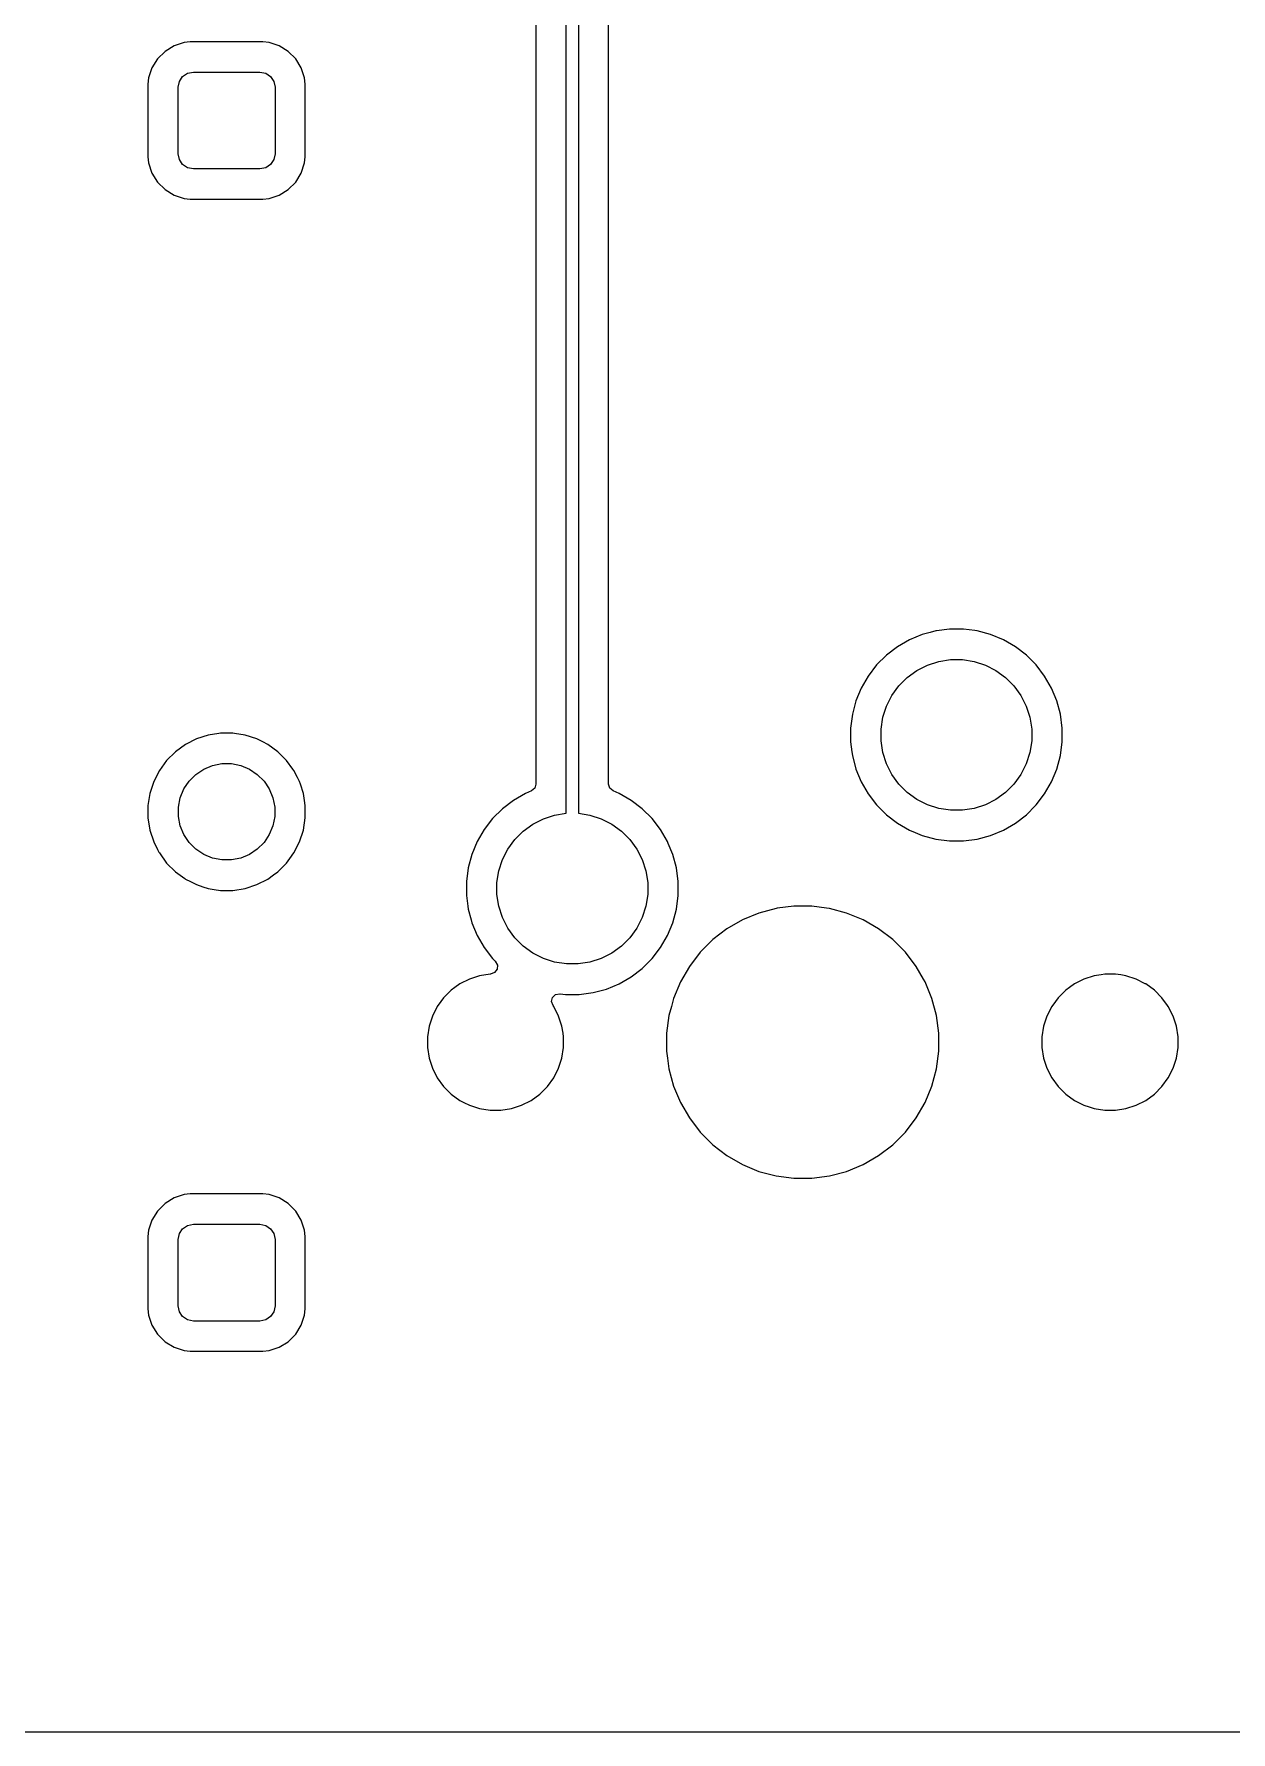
# Model space of a CAD drawing. Extents: x 72 to 176, y -104 to -43.
# Drawn here: x 111.11 to 130.91, y -104.27 to -76.2 of the extents above; entities that cross this region are included whole.
import ezdxf

# ---------------------------------------------------------------- set-up
doc = ezdxf.new("R2010")
doc.units = 0
doc.layers.add('BLACK', color=7, linetype='CONTINUOUS')

msp = doc.modelspace()

# ---------------------------------------------------------------- linework, layer by layer
at = {"layer": 'BLACK', "linetype": 'CONTINUOUS'}
for p, q in [((119.915, -89.082908), (119.915, -72.524591)), ((120.115, -72.524591), (120.115, -89.082908)), ((120.6155, -77.028733), (120.6155, -73.671236)), ((119.4145, -74.94315), (119.4145, -88.599903)), ((113.5972, -76.338751), (113.430668, -76.393935)), ((113.597203, -76.33875), (113.5972, -76.338751)), ((113.699981, -76.328251), (113.597203, -76.33875)), ((113.699998, -76.32825), (113.699981, -76.328251)), ((114.90001, -76.32825), (113.699998, -76.32825)), ((115.002795, -76.33875), (114.90001, -76.32825)), ((115.002797, -76.338751), (115.002795, -76.33875)), ((115.169334, -76.393936), (115.002797, -76.338751)), ((113.157289, -76.610092), (113.065187, -76.759413)), ((113.281342, -76.486039), (113.157289, -76.610092)), ((113.430663, -76.393937), (113.281342, -76.486039)), ((113.430668, -76.393935), (113.430663, -76.393937)), ((115.318656, -76.486038), (115.169334, -76.393936)), ((115.442712, -76.610094), (115.318656, -76.486038)), ((115.534814, -76.759416), (115.442712, -76.610094)), ((113.01, -76.925954), (112.9995, -77.028733)), ((113.010001, -76.925954), (113.01, -76.925954)), ((113.065186, -76.759416), (113.010001, -76.925953)), ((113.010001, -76.925953), (113.010001, -76.925954)), ((113.065187, -76.759413), (113.065186, -76.759416)), ((113.51903, -76.983079), (113.573223, -76.901973)), ((113.573223, -76.901973), (113.654329, -76.84778)), ((113.654329, -76.84778), (113.75, -76.82875)), ((113.75, -76.82875), (114.85, -76.82875)), ((114.85, -76.82875), (114.945671, -76.84778)), ((114.945671, -76.84778), (115.026777, -76.901973)), ((115.026777, -76.901973), (115.08097, -76.983079)), ((115.589999, -76.925953), (115.534814, -76.759416)), ((115.600499, -77.028742), (115.589999, -76.925953)), ((112.9995, -77.028733), (112.9995, -78.228751)), ((113.5, -77.07875), (113.51903, -76.983079)), ((113.5, -78.17875), (113.5, -77.07875)), ((115.08097, -76.983079), (115.1, -77.07875)), ((115.1, -77.07875), (115.1, -78.17875)), ((115.6005, -78.228759), (115.600499, -77.028742)), ((120.6155, -87.674008), (120.6155, -77.028733)), ((112.9995, -78.228751), (112.999501, -78.228768)), ((112.999501, -78.228768), (113.01, -78.331546)), ((113.51903, -78.274421), (113.5, -78.17875)), ((113.573223, -78.355527), (113.51903, -78.274421)), ((115.08097, -78.274421), (115.026777, -78.355527)), ((115.1, -78.17875), (115.08097, -78.274421)), ((115.589999, -78.331547), (115.6005, -78.228759)), ((113.01, -78.331546), (113.010001, -78.331549)), ((113.010001, -78.331549), (113.065185, -78.498081)), ((113.065185, -78.498081), (113.065186, -78.498084)), ((113.065186, -78.498084), (113.157288, -78.647406)), ((113.654329, -78.40972), (113.573223, -78.355527)), ((113.75, -78.42875), (113.654329, -78.40972)), ((114.85, -78.42875), (113.75, -78.42875)), ((114.945671, -78.40972), (114.85, -78.42875)), ((115.026777, -78.355527), (114.945671, -78.40972)), ((115.442712, -78.647406), (115.534814, -78.498084)), ((115.534814, -78.498084), (115.589999, -78.331547)), ((113.157288, -78.647406), (113.281344, -78.771462)), ((113.281344, -78.771462), (113.430666, -78.863564)), ((113.430666, -78.863564), (113.597203, -78.918749)), ((115.002797, -78.918749), (115.169334, -78.863564)), ((115.169334, -78.863564), (115.318656, -78.771462)), ((115.318656, -78.771462), (115.442712, -78.647406)), ((113.597203, -78.918749), (113.699991, -78.92925)), ((113.699991, -78.92925), (114.900008, -78.929249)), ((114.900008, -78.929249), (115.002797, -78.918749)), ((125.801112, -86.127592), (125.589123, -86.2154)), ((125.929076, -86.093304), (125.801112, -86.127592)), ((126.022762, -86.068202), (125.929076, -86.093304)), ((126.033715, -86.066759), (126.022762, -86.068202)), ((126.250258, -86.03825), (126.033715, -86.066759)), ((126.250266, -86.03825), (126.250258, -86.03825)), ((126.479734, -86.03825), (126.250266, -86.03825)), ((126.479741, -86.03825), (126.479734, -86.03825)), ((126.669215, -86.063196), (126.479741, -86.03825)), ((126.707238, -86.068202), (126.669215, -86.063196)), ((126.928887, -86.127592), (126.707238, -86.068202)), ((127.140876, -86.2154), (126.928887, -86.127592)), ((125.208338, -86.469831), (125.046081, -86.632088)), ((125.390382, -86.330142), (125.208338, -86.469831)), ((125.589109, -86.215407), (125.390382, -86.330142)), ((125.589123, -86.2154), (125.589109, -86.215407)), ((127.14089, -86.215407), (127.140876, -86.2154)), ((127.339617, -86.330142), (127.14089, -86.215407)), ((127.521661, -86.469831), (127.339617, -86.330142)), ((127.52167, -86.469839), (127.521661, -86.469831)), ((127.683911, -86.63208), (127.52167, -86.469839)), ((125.046081, -86.632088), (124.906392, -86.814132)), ((125.55319, -86.838243), (125.711877, -86.72295)), ((125.711877, -86.72295), (125.886646, -86.633901)), ((125.886646, -86.633901), (126.073193, -86.573288)), ((126.073193, -86.573288), (126.266926, -86.542603)), ((126.266926, -86.542603), (126.463074, -86.542603)), ((126.463074, -86.542603), (126.656807, -86.573288)), ((126.656807, -86.573288), (126.843354, -86.633901)), ((126.843354, -86.633901), (127.018123, -86.72295)), ((127.018123, -86.72295), (127.17681, -86.838243)), ((127.683918, -86.632088), (127.683911, -86.63208)), ((127.823607, -86.814132), (127.683918, -86.632088)), ((124.79165, -87.012873), (124.703842, -87.224862)), ((124.791657, -87.012859), (124.79165, -87.012873)), ((124.906392, -86.814132), (124.791657, -87.012859)), ((125.2992, -87.135627), (125.414493, -86.97694)), ((125.414493, -86.97694), (125.55319, -86.838243)), ((127.17681, -86.838243), (127.315507, -86.97694)), ((127.315507, -86.97694), (127.4308, -87.135627)), ((127.823608, -86.814135), (127.823607, -86.814132)), ((127.823611, -86.814138), (127.823608, -86.814135)), ((127.938344, -87.012862), (127.823611, -86.814138)), ((128.026158, -87.224863), (127.938344, -87.012862)), ((124.703842, -87.224862), (124.644453, -87.446509)), ((125.149538, -87.496943), (125.210151, -87.310396)), ((125.210151, -87.310396), (125.2992, -87.135627)), ((127.4308, -87.135627), (127.519849, -87.310396)), ((127.519849, -87.310396), (127.580462, -87.496943)), ((128.085548, -87.446512), (128.026158, -87.224863)), ((124.644451, -87.44652), (124.6145, -87.674008)), ((124.644453, -87.446509), (124.644451, -87.44652)), ((125.118853, -87.690676), (125.149538, -87.496943)), ((127.580462, -87.496943), (127.611147, -87.690676)), ((128.1155, -87.674016), (128.085548, -87.446512)), ((113.800776, -87.853531), (113.618386, -87.946465)), ((113.995465, -87.790272), (113.800776, -87.853531)), ((114.173329, -87.762101), (113.995465, -87.790272)), ((114.197648, -87.75825), (114.173329, -87.762101)), ((114.402352, -87.75825), (114.197648, -87.75825)), ((114.429995, -87.762628), (114.402352, -87.75825)), ((114.604534, -87.790272), (114.429995, -87.762628)), ((114.799223, -87.853531), (114.604534, -87.790272)), ((114.897273, -87.903491), (114.799223, -87.853531)), ((120.6155, -88.599903), (120.6155, -87.674008)), ((124.6145, -87.674008), (124.6145, -87.903491)), ((125.118853, -87.886824), (125.118853, -87.690676)), ((127.611147, -87.690676), (127.611147, -87.886824)), ((128.1155, -87.903484), (128.1155, -87.674016)), ((113.452786, -88.066778), (113.308028, -88.211536)), ((113.618386, -87.946465), (113.452786, -88.066778)), ((114.98161, -87.946463), (114.897273, -87.903491)), ((114.981612, -87.946464), (114.98161, -87.946463)), ((114.981613, -87.946465), (114.981612, -87.946464)), ((115.147213, -88.066778), (114.981613, -87.946465)), ((115.291971, -88.211536), (115.147213, -88.066778)), ((124.6145, -87.903491), (124.635998, -88.066778)), ((124.635998, -88.066778), (124.644452, -88.130988)), ((124.644452, -88.130988), (124.644453, -88.13099)), ((124.644453, -88.13099), (124.703842, -88.352637)), ((125.149538, -88.080557), (125.118853, -87.886824)), ((125.210151, -88.267104), (125.149538, -88.080557)), ((127.580462, -88.080557), (127.519849, -88.267104)), ((127.611147, -87.886824), (127.580462, -88.080557)), ((128.026158, -88.352637), (128.085548, -88.130988)), ((128.085548, -88.130988), (128.1155, -87.903484)), ((113.187715, -88.377136), (113.094781, -88.559526)), ((113.308028, -88.211536), (113.187715, -88.377136)), ((113.792485, -88.440342), (113.922883, -88.353213)), ((113.922883, -88.353213), (114.067772, -88.293198)), ((114.067772, -88.293198), (114.221586, -88.262602)), ((114.221586, -88.262602), (114.378414, -88.262602)), ((114.378414, -88.262602), (114.532228, -88.293198)), ((114.532228, -88.293198), (114.677117, -88.353213)), ((114.677117, -88.353213), (114.807515, -88.440342)), ((115.394485, -88.352637), (115.291971, -88.211536)), ((115.412287, -88.37714), (115.394485, -88.352637)), ((115.471503, -88.493357), (115.412287, -88.37714)), ((124.703842, -88.352637), (124.79165, -88.564626)), ((125.2992, -88.441873), (125.210151, -88.267104)), ((127.519849, -88.267104), (127.4308, -88.441873)), ((127.938344, -88.564638), (128.026158, -88.352637)), ((113.094781, -88.559526), (113.031522, -88.754215)), ((113.534448, -88.826522), (113.594463, -88.681633)), ((113.594463, -88.681633), (113.681592, -88.551235)), ((113.681592, -88.551235), (113.792485, -88.440342)), ((114.807515, -88.440342), (114.918408, -88.551235)), ((114.918408, -88.551235), (115.005537, -88.681633)), ((115.005537, -88.681633), (115.065552, -88.826522)), ((115.505218, -88.559526), (115.471503, -88.493357)), ((115.505218, -88.559528), (115.505218, -88.559526)), ((115.50522, -88.559531), (115.505218, -88.559528)), ((115.519775, -88.604327), (115.50522, -88.559531)), ((115.568477, -88.754215), (115.519775, -88.604327)), ((119.337963, -88.714459), (119.239112, -88.755406)), ((119.342011, -88.712697), (119.337963, -88.714459)), ((119.394815, -88.666942), (119.342011, -88.712697)), ((119.4145, -88.599903), (119.394815, -88.666942)), ((120.615579, -88.604327), (120.6155, -88.599903)), ((120.637643, -88.670622), (120.615579, -88.604327)), ((120.692045, -88.714463), (120.637643, -88.670622)), ((120.790888, -88.755406), (120.692045, -88.714463)), ((124.79165, -88.564626), (124.791657, -88.56464)), ((124.791657, -88.56464), (124.906392, -88.763367)), ((125.414493, -88.60056), (125.2992, -88.441873)), ((125.55319, -88.739257), (125.414493, -88.60056)), ((127.315507, -88.60056), (127.17681, -88.739257)), ((127.4308, -88.441873), (127.315507, -88.60056)), ((127.823611, -88.763362), (127.938344, -88.564638)), ((113.031522, -88.754215), (112.9995, -88.956398)), ((112.9995, -88.956398), (112.9995, -89.161101)), ((113.503852, -88.980336), (113.534448, -88.826522)), ((113.503852, -89.137164), (113.503852, -88.980336)), ((115.065552, -88.826522), (115.096148, -88.980336)), ((115.096148, -88.980336), (115.096148, -89.137164)), ((115.586838, -88.870139), (115.568477, -88.754215)), ((115.6005, -88.956398), (115.586838, -88.870139)), ((115.6005, -89.161102), (115.6005, -88.956398)), ((119.040382, -88.870142), (118.858338, -89.009831)), ((119.239101, -88.755411), (119.040382, -88.870142)), ((119.239109, -88.755407), (119.239101, -88.755411)), ((119.239112, -88.755406), (119.239109, -88.755407)), ((120.790893, -88.755409), (120.790888, -88.755406)), ((120.790898, -88.755411), (120.790893, -88.755409)), ((120.989617, -88.870142), (120.790898, -88.755411)), ((121.171661, -89.009831), (120.989617, -88.870142)), ((124.906392, -88.763367), (125.046081, -88.945411)), ((125.046081, -88.945411), (125.046089, -88.94542)), ((125.046089, -88.94542), (125.20833, -89.107661)), ((125.711877, -88.85455), (125.55319, -88.739257)), ((125.886646, -88.943599), (125.711877, -88.85455)), ((126.073193, -89.004212), (125.886646, -88.943599)), ((126.843354, -88.943599), (126.656807, -89.004212)), ((127.018123, -88.85455), (126.843354, -88.943599)), ((127.17681, -88.739257), (127.018123, -88.85455)), ((127.52167, -89.107661), (127.672932, -88.956398)), ((127.672932, -88.956398), (127.68391, -88.94542)), ((127.68391, -88.94542), (127.683919, -88.945411)), ((127.683919, -88.945411), (127.823611, -88.763362)), ((112.9995, -89.161101), (113.031522, -89.363284)), ((113.534448, -89.290978), (113.503852, -89.137164)), ((115.096148, -89.137164), (115.065552, -89.290978)), ((115.568477, -89.363284), (115.6005, -89.161102)), ((118.696081, -89.172088), (118.556392, -89.354132)), ((118.858338, -89.009831), (118.696081, -89.172088)), ((119.20319, -89.378243), (119.361877, -89.26295)), ((119.361877, -89.26295), (119.536646, -89.173901)), ((119.536646, -89.173901), (119.723193, -89.113288)), ((119.723193, -89.113288), (119.915, -89.082908)), ((120.115, -89.082908), (120.306807, -89.113288)), ((120.306807, -89.113288), (120.493354, -89.173901)), ((120.493354, -89.173901), (120.668123, -89.26295)), ((120.668123, -89.26295), (120.82681, -89.378243)), ((121.17167, -89.009839), (121.171661, -89.009831)), ((121.333911, -89.17208), (121.17167, -89.009839)), ((121.333918, -89.172088), (121.333911, -89.17208)), ((121.473607, -89.354132), (121.333918, -89.172088)), ((125.20833, -89.107661), (125.208338, -89.107668)), ((125.208338, -89.107668), (125.390382, -89.247357)), ((125.390382, -89.247357), (125.390385, -89.247358)), ((125.390385, -89.247358), (125.390388, -89.247361)), ((125.390388, -89.247361), (125.589112, -89.362094)), ((126.266926, -89.034897), (126.073193, -89.004212)), ((126.463074, -89.034897), (126.266926, -89.034897)), ((126.656807, -89.004212), (126.463074, -89.034897)), ((127.140888, -89.362094), (127.339612, -89.247361)), ((127.339612, -89.247361), (127.521661, -89.107669)), ((127.521661, -89.107669), (127.521665, -89.107664)), ((127.521665, -89.107664), (127.52167, -89.107661)), ((113.031522, -89.363284), (113.094781, -89.557973)), ((113.094781, -89.557973), (113.158691, -89.683403)), ((113.594463, -89.435867), (113.534448, -89.290978)), ((113.681592, -89.566265), (113.594463, -89.435867)), ((115.005537, -89.435867), (114.918408, -89.566265)), ((115.065552, -89.290978), (115.005537, -89.435867)), ((115.412287, -89.74036), (115.50522, -89.557969)), ((115.50522, -89.557969), (115.568477, -89.363284)), ((118.44165, -89.552873), (118.353842, -89.764862)), ((118.441657, -89.552859), (118.44165, -89.552873)), ((118.556392, -89.354132), (118.441657, -89.552859)), ((118.9492, -89.675627), (119.064493, -89.51694)), ((119.064493, -89.51694), (119.20319, -89.378243)), ((120.82681, -89.378243), (120.965507, -89.51694)), ((120.965507, -89.51694), (121.0808, -89.675627)), ((121.473608, -89.354135), (121.473607, -89.354132)), ((121.473611, -89.354138), (121.473608, -89.354135)), ((121.588344, -89.552862), (121.473611, -89.354138)), ((121.588346, -89.552867), (121.588344, -89.552862)), ((121.588349, -89.552873), (121.588346, -89.552867)), ((121.601112, -89.583687), (121.588349, -89.552873)), ((125.589112, -89.362094), (125.589117, -89.362096)), ((125.589117, -89.362096), (125.589123, -89.362099)), ((125.589123, -89.362099), (125.68048, -89.39994)), ((125.68048, -89.39994), (125.801113, -89.449908)), ((125.801113, -89.449908), (126.022762, -89.509298)), ((126.022762, -89.509298), (126.250266, -89.53925)), ((126.250266, -89.53925), (126.250273, -89.53925)), ((126.250273, -89.53925), (126.479727, -89.53925)), ((126.479727, -89.53925), (126.479734, -89.53925)), ((126.479734, -89.53925), (126.707238, -89.509298)), ((126.707238, -89.509298), (126.928887, -89.449908)), ((126.928887, -89.449908), (127.140888, -89.362094)), ((113.158691, -89.683403), (113.181502, -89.728171)), ((113.181502, -89.728171), (113.187715, -89.740363)), ((113.187715, -89.740363), (113.308028, -89.905963)), ((113.792485, -89.677158), (113.681592, -89.566265)), ((113.922883, -89.764287), (113.792485, -89.677158)), ((114.067772, -89.824302), (113.922883, -89.764287)), ((114.221586, -89.854898), (114.067772, -89.824302)), ((114.532228, -89.824302), (114.378414, -89.854898)), ((114.677117, -89.764287), (114.532228, -89.824302)), ((114.807515, -89.677158), (114.677117, -89.764287)), ((114.918408, -89.566265), (114.807515, -89.677158)), ((115.291971, -89.905963), (115.344732, -89.83334)), ((115.344732, -89.83334), (115.412287, -89.74036)), ((118.353842, -89.764862), (118.294453, -89.986509)), ((118.860151, -89.850396), (118.9492, -89.675627)), ((121.0808, -89.675627), (121.169849, -89.850396)), ((121.676158, -89.764863), (121.601112, -89.583687)), ((121.735548, -89.986512), (121.676158, -89.764863)), ((113.308028, -89.905963), (113.452786, -90.050721)), ((113.452786, -90.050721), (113.607749, -90.163306)), ((114.378414, -89.854898), (114.221586, -89.854898)), ((114.98161, -90.171037), (115.07459, -90.103482)), ((115.07459, -90.103482), (115.147213, -90.050721)), ((115.147213, -90.050721), (115.147215, -90.050718)), ((115.147215, -90.050718), (115.147219, -90.050716)), ((115.147219, -90.050716), (115.291966, -89.905969)), ((115.291966, -89.905969), (115.291968, -89.905965)), ((115.291968, -89.905965), (115.291971, -89.905963)), ((118.294451, -89.98652), (118.2645, -90.214008)), ((118.294453, -89.986509), (118.294451, -89.98652)), ((118.768853, -90.230676), (118.799538, -90.036943)), ((118.799538, -90.036943), (118.860151, -89.850396)), ((121.169849, -89.850396), (121.230462, -90.036943)), ((121.230462, -90.036943), (121.261147, -90.230676)), ((121.7655, -90.214016), (121.735548, -89.986512)), ((113.607749, -90.163306), (113.61839, -90.171037)), ((113.61839, -90.171037), (113.702741, -90.214016)), ((113.702741, -90.214016), (113.800776, -90.263968)), ((113.800776, -90.263968), (113.800778, -90.263968)), ((113.800778, -90.263968), (113.800781, -90.26397)), ((113.800781, -90.26397), (113.905137, -90.297877)), ((113.905137, -90.297877), (113.995465, -90.327227)), ((113.995465, -90.327227), (114.096557, -90.343238)), ((114.096557, -90.343238), (114.197648, -90.35925)), ((114.197648, -90.35925), (114.197649, -90.35925)), ((114.197649, -90.35925), (114.402351, -90.35925)), ((114.402351, -90.35925), (114.402352, -90.35925)), ((114.402352, -90.35925), (114.604534, -90.327227)), ((114.604534, -90.327227), (114.799219, -90.26397)), ((114.799219, -90.26397), (114.98161, -90.171037)), ((118.2645, -90.214008), (118.2645, -90.443491)), ((118.768853, -90.426824), (118.768853, -90.230676)), ((121.261147, -90.230676), (121.261147, -90.426824)), ((121.7655, -90.443484), (121.7655, -90.214016)), ((118.2645, -90.443491), (118.287509, -90.61825)), ((118.287509, -90.61825), (118.294452, -90.670988)), ((118.294452, -90.670988), (118.341347, -90.846004)), ((118.799538, -90.620557), (118.768853, -90.426824)), ((118.860151, -90.807104), (118.799538, -90.620557)), ((121.230462, -90.620557), (121.169849, -90.807104)), ((121.261147, -90.426824), (121.230462, -90.620557)), ((121.676158, -90.892637), (121.735548, -90.670988)), ((121.735548, -90.670988), (121.7655, -90.443484)), ((123.385007, -90.656757), (123.100048, -90.733111)), ((123.399085, -90.654903), (123.385007, -90.656757)), ((123.677486, -90.61825), (123.399085, -90.654903)), ((123.677494, -90.61825), (123.677486, -90.61825)), ((123.972506, -90.61825), (123.677494, -90.61825)), ((123.972513, -90.61825), (123.972506, -90.61825)), ((124.216113, -90.650321), (123.972513, -90.61825)), ((124.264993, -90.656757), (124.216113, -90.650321)), ((124.549952, -90.733111), (124.264993, -90.656757)), ((118.341347, -90.846004), (118.353842, -90.892637)), ((118.353842, -90.892637), (118.44165, -91.104626)), ((118.9492, -90.981873), (118.860151, -90.807104)), ((121.169849, -90.807104), (121.0808, -90.981873)), ((121.588344, -91.104638), (121.676158, -90.892637)), ((122.827489, -90.846008), (122.572006, -90.993511)), ((122.827499, -90.846004), (122.827489, -90.846008)), ((123.100038, -90.733114), (122.827499, -90.846004)), ((123.100048, -90.733111), (123.100038, -90.733114)), ((124.549954, -90.733112), (124.549952, -90.733111)), ((124.549961, -90.733114), (124.549954, -90.733112)), ((124.8225, -90.846004), (124.549961, -90.733114)), ((124.82251, -90.846008), (124.8225, -90.846004)), ((125.077993, -90.993511), (124.82251, -90.846008)), ((118.44165, -91.104626), (118.441657, -91.10464)), ((118.441657, -91.10464), (118.556392, -91.303367)), ((119.064493, -91.14056), (118.9492, -90.981873)), ((119.20319, -91.279257), (119.064493, -91.14056)), ((120.965507, -91.14056), (120.82681, -91.279257)), ((121.0808, -90.981873), (120.965507, -91.14056)), ((121.473611, -91.303362), (121.588344, -91.104638)), ((122.337952, -91.173108), (122.129358, -91.381702)), ((122.337959, -91.173102), (122.337952, -91.173108)), ((122.572006, -90.993511), (122.337959, -91.173102)), ((125.31204, -91.173102), (125.077993, -90.993511)), ((125.312047, -91.173108), (125.31204, -91.173102)), ((125.520641, -91.381702), (125.312047, -91.173108)), ((118.556392, -91.303367), (118.696081, -91.485411)), ((118.696081, -91.485411), (118.696089, -91.48542)), ((118.696089, -91.48542), (118.742238, -91.531569)), ((119.361877, -91.39455), (119.20319, -91.279257)), ((119.536646, -91.483599), (119.361877, -91.39455)), ((119.723193, -91.544212), (119.536646, -91.483599)), ((120.493354, -91.483599), (120.306807, -91.544212)), ((120.668123, -91.39455), (120.493354, -91.483599)), ((120.82681, -91.279257), (120.668123, -91.39455)), ((121.17167, -91.647661), (121.333911, -91.48542)), ((121.333911, -91.48542), (121.333914, -91.485415)), ((121.333914, -91.485415), (121.333919, -91.485411)), ((121.333919, -91.485411), (121.473611, -91.303362)), ((122.129352, -91.381709), (121.949761, -91.615756)), ((122.129358, -91.381702), (122.129352, -91.381709)), ((125.520647, -91.381709), (125.520641, -91.381702)), ((125.700238, -91.615756), (125.520647, -91.381709)), ((118.481443, -91.770964), (118.31296, -91.825706)), ((118.656423, -91.743249), (118.481443, -91.770964)), ((118.657967, -91.743128), (118.656423, -91.743249)), ((118.663403, -91.742934), (118.657967, -91.743128)), ((118.728867, -91.718517), (118.663403, -91.742934)), ((118.770739, -91.662584), (118.728867, -91.718517)), ((118.742238, -91.531569), (118.775723, -91.592892)), ((118.775723, -91.592892), (118.770739, -91.662584)), ((119.916926, -91.574897), (119.723193, -91.544212)), ((120.113074, -91.574897), (119.916926, -91.574897)), ((120.306807, -91.544212), (120.113074, -91.574897)), ((120.790888, -91.902094), (120.989612, -91.787361)), ((120.989612, -91.787361), (121.171661, -91.647669)), ((121.171661, -91.647669), (121.171665, -91.647664)), ((121.171665, -91.647664), (121.17167, -91.647661)), ((121.949761, -91.615756), (121.802258, -91.871239)), ((125.821453, -91.825708), (125.700238, -91.615756)), ((128.641443, -91.770964), (128.47296, -91.825706)), ((128.758095, -91.752488), (128.641443, -91.770964)), ((128.816421, -91.74325), (128.758095, -91.752488)), ((128.993579, -91.74325), (128.816421, -91.74325)), ((129.081067, -91.757107), (128.993579, -91.74325)), ((129.168556, -91.770964), (129.081067, -91.757107)), ((129.337039, -91.825706), (129.168556, -91.770964)), ((118.011783, -92.010269), (117.886519, -92.135533)), ((118.011784, -92.010269), (118.011783, -92.010269)), ((118.011786, -92.010267), (118.011784, -92.010269)), ((118.073338, -91.965546), (118.011786, -92.010267)), ((118.155109, -91.906136), (118.073338, -91.965546)), ((118.312957, -91.825707), (118.155109, -91.906136)), ((118.31296, -91.825706), (118.312957, -91.825707)), ((119.688863, -92.129728), (119.738968, -92.081033)), ((119.738968, -92.081033), (119.807446, -92.067157)), ((119.807446, -92.067157), (119.812977, -92.067758)), ((119.812977, -92.067758), (119.900266, -92.07925)), ((119.900266, -92.07925), (119.900273, -92.07925)), ((119.900273, -92.07925), (120.129727, -92.07925)), ((120.129727, -92.07925), (120.129734, -92.07925)), ((120.129734, -92.07925), (120.357238, -92.049298)), ((120.357238, -92.049298), (120.578887, -91.989908)), ((120.578887, -91.989908), (120.790888, -91.902094)), ((121.802254, -91.871249), (121.689364, -92.143788)), ((121.802258, -91.871239), (121.802254, -91.871249)), ((125.847743, -91.871243), (125.821453, -91.825708)), ((125.960639, -92.143798), (125.847743, -91.871243)), ((128.171783, -92.010269), (128.046519, -92.135533)), ((128.171784, -92.010269), (128.171783, -92.010269)), ((128.171786, -92.010267), (128.171784, -92.010269)), ((128.233338, -91.965546), (128.171786, -92.010267)), ((128.315109, -91.906136), (128.233338, -91.965546)), ((128.472957, -91.825707), (128.315109, -91.906136)), ((128.47296, -91.825706), (128.472957, -91.825707)), ((129.337042, -91.825707), (129.337039, -91.825706)), ((129.486953, -91.902092), (129.337042, -91.825707)), ((129.49489, -91.906136), (129.486953, -91.902092)), ((129.638214, -92.010267), (129.49489, -91.906136)), ((129.763483, -92.135536), (129.638214, -92.010267)), ((117.782386, -92.278859), (117.701957, -92.436707)), ((117.841796, -92.197088), (117.782386, -92.278859)), ((117.886517, -92.135536), (117.841796, -92.197088)), ((117.886519, -92.135534), (117.886517, -92.135536)), ((117.886519, -92.135533), (117.886519, -92.135534)), ((119.673038, -92.197782), (119.688863, -92.129728)), ((119.696518, -92.263588), (119.673038, -92.197782)), ((119.707613, -92.278859), (119.696518, -92.263588)), ((119.788042, -92.436707), (119.707613, -92.278859)), ((121.653172, -92.27886), (121.613008, -92.428754)), ((121.689361, -92.143798), (121.653172, -92.27886)), ((121.689364, -92.143788), (121.689361, -92.143798)), ((126.036993, -92.428757), (125.960639, -92.143798)), ((127.942386, -92.278859), (127.861957, -92.436707)), ((128.001796, -92.197088), (127.942386, -92.278859)), ((128.046517, -92.135536), (128.001796, -92.197088)), ((128.046519, -92.135534), (128.046517, -92.135536)), ((128.046519, -92.135533), (128.046519, -92.135534)), ((129.856518, -92.263588), (129.763483, -92.135536)), ((129.867613, -92.278859), (129.856518, -92.263588)), ((129.948042, -92.436707), (129.867613, -92.278859)), ((117.647214, -92.605193), (117.6195, -92.780171)), ((117.701956, -92.43671), (117.647214, -92.605193)), ((117.701957, -92.436707), (117.701956, -92.43671)), ((119.788042, -92.436708), (119.788042, -92.436707)), ((119.842786, -92.605195), (119.788042, -92.436708)), ((119.861165, -92.721236), (119.842786, -92.605195)), ((121.613006, -92.428765), (121.5745, -92.721236)), ((121.613008, -92.428754), (121.613006, -92.428765)), ((126.0755, -92.721244), (126.036993, -92.428757)), ((127.807214, -92.605193), (127.7795, -92.780171)), ((127.861956, -92.43671), (127.807214, -92.605193)), ((127.861957, -92.436707), (127.861956, -92.43671)), ((129.948042, -92.436708), (129.948042, -92.436707)), ((130.002786, -92.605195), (129.948042, -92.436708)), ((130.0305, -92.780171), (130.002786, -92.605195)), ((117.6195, -92.780171), (117.6195, -92.957328)), ((119.8705, -92.780171), (119.861165, -92.721236)), ((119.8705, -92.957329), (119.8705, -92.780171)), ((121.5745, -92.721236), (121.5745, -93.016263)), ((126.0755, -92.780171), (126.0755, -92.721244)), ((126.0755, -93.016256), (126.0755, -92.780171)), ((127.7795, -92.780171), (127.7795, -92.957328)), ((130.0305, -92.957329), (130.0305, -92.780171)), ((117.6195, -92.957328), (117.647214, -93.132306)), ((117.647214, -93.132306), (117.701956, -93.300789)), ((119.788042, -93.300792), (119.842786, -93.132305)), ((119.842786, -93.132305), (119.8705, -92.957329)), ((121.5745, -93.016263), (121.589778, -93.132305)), ((121.589778, -93.132305), (121.613007, -93.308743)), ((126.036993, -93.308743), (126.0755, -93.016256)), ((127.7795, -92.957328), (127.807214, -93.132306)), ((127.807214, -93.132306), (127.861956, -93.300789)), ((129.948042, -93.300792), (130.002786, -93.132305)), ((130.002786, -93.132305), (130.0305, -92.957329)), ((117.701956, -93.300789), (117.701957, -93.300792)), ((117.701957, -93.300792), (117.782386, -93.45864)), ((117.782386, -93.45864), (117.886517, -93.601964)), ((119.603483, -93.601964), (119.707614, -93.45864)), ((119.707614, -93.45864), (119.788042, -93.300792)), ((121.613007, -93.308743), (121.689361, -93.593701)), ((125.960639, -93.593702), (126.036993, -93.308743)), ((127.861956, -93.300789), (127.861957, -93.300792)), ((127.861957, -93.300792), (127.942386, -93.45864)), ((127.942386, -93.45864), (128.046517, -93.601964)), ((129.763483, -93.601964), (129.867614, -93.45864)), ((129.867614, -93.45864), (129.948042, -93.300792)), ((117.886517, -93.601964), (118.011786, -93.727233)), ((118.011786, -93.727233), (118.15511, -93.831364)), ((119.33489, -93.831364), (119.478214, -93.727233)), ((119.478214, -93.727233), (119.603483, -93.601964)), ((121.689361, -93.593701), (121.689364, -93.593711)), ((121.689364, -93.593711), (121.802254, -93.86625)), ((125.847743, -93.866257), (125.960639, -93.593702)), ((128.046517, -93.601964), (128.171786, -93.727233)), ((128.171786, -93.727233), (128.31511, -93.831364)), ((129.49489, -93.831364), (129.638214, -93.727233)), ((129.638214, -93.727233), (129.763483, -93.601964)), ((118.15511, -93.831364), (118.223577, -93.86625)), ((118.223577, -93.86625), (118.312957, -93.911792)), ((118.312957, -93.911792), (118.31296, -93.911793)), ((118.31296, -93.911793), (118.397201, -93.939164)), ((118.397201, -93.939164), (118.481445, -93.966536)), ((118.481445, -93.966536), (118.656421, -93.99425)), ((118.656421, -93.99425), (118.656422, -93.99425)), ((118.656422, -93.99425), (118.833578, -93.99425)), ((118.833578, -93.99425), (118.833579, -93.99425)), ((118.833579, -93.99425), (119.008555, -93.966536)), ((119.008555, -93.966536), (119.177042, -93.911792)), ((119.177042, -93.911792), (119.33489, -93.831364)), ((121.802254, -93.86625), (121.802258, -93.86626)), ((121.802258, -93.86626), (121.949761, -94.121743)), ((125.700238, -94.121744), (125.847743, -93.866257)), ((128.31511, -93.831364), (128.383577, -93.86625)), ((128.383577, -93.86625), (128.472957, -93.911792)), ((128.472957, -93.911792), (128.47296, -93.911793)), ((128.47296, -93.911793), (128.557201, -93.939164)), ((128.557201, -93.939164), (128.641445, -93.966536)), ((128.641445, -93.966536), (128.816421, -93.99425)), ((128.816421, -93.99425), (128.816422, -93.99425)), ((128.816422, -93.99425), (128.993578, -93.99425)), ((128.993578, -93.99425), (128.993579, -93.99425)), ((128.993579, -93.99425), (129.168555, -93.966536)), ((129.168555, -93.966536), (129.337042, -93.911792)), ((129.337042, -93.911792), (129.49489, -93.831364)), ((121.949761, -94.121743), (122.129352, -94.35579)), ((125.520646, -94.355792), (125.700238, -94.121744)), ((122.129352, -94.35579), (122.129358, -94.355797)), ((122.129358, -94.355797), (122.337952, -94.564391)), ((122.337952, -94.564391), (122.337959, -94.564397)), ((122.337959, -94.564397), (122.572006, -94.743988)), ((125.077994, -94.743988), (125.312042, -94.564396)), ((125.312042, -94.564396), (125.520646, -94.355792)), ((122.572006, -94.743988), (122.827489, -94.891491)), ((122.827489, -94.891491), (122.82749, -94.891491)), ((122.82749, -94.891491), (122.827493, -94.891493)), ((122.827493, -94.891493), (123.100048, -95.004389)), ((124.549952, -95.004389), (124.822507, -94.891493)), ((124.822507, -94.891493), (125.077994, -94.743988)), ((123.100048, -95.004389), (123.385007, -95.080743)), ((123.385007, -95.080743), (123.677494, -95.11925)), ((123.677494, -95.11925), (123.677501, -95.11925)), ((123.677501, -95.11925), (123.972499, -95.11925)), ((123.972499, -95.11925), (123.972506, -95.11925)), ((123.972506, -95.11925), (124.264993, -95.080743)), ((124.264993, -95.080743), (124.549952, -95.004389)), ((113.430663, -95.443937), (113.281342, -95.536039)), ((113.430668, -95.443935), (113.430663, -95.443937)), ((113.5972, -95.388751), (113.430668, -95.443935)), ((113.597203, -95.38875), (113.5972, -95.388751)), ((113.699981, -95.378251), (113.597203, -95.38875)), ((113.699998, -95.37825), (113.699981, -95.378251)), ((114.90001, -95.37825), (113.699998, -95.37825)), ((115.002795, -95.38875), (114.90001, -95.37825)), ((115.002797, -95.388751), (115.002795, -95.38875)), ((115.169334, -95.443936), (115.002797, -95.388751)), ((115.318656, -95.536038), (115.169334, -95.443936)), ((113.157289, -95.660092), (113.065187, -95.809413)), ((113.281342, -95.536039), (113.157289, -95.660092)), ((115.442712, -95.660094), (115.318656, -95.536038)), ((115.534814, -95.809416), (115.442712, -95.660094)), ((113.01, -95.975954), (112.9995, -96.078733)), ((113.010001, -95.975954), (113.01, -95.975954)), ((113.065186, -95.809416), (113.010001, -95.975953)), ((113.010001, -95.975953), (113.010001, -95.975954)), ((113.065187, -95.809413), (113.065186, -95.809416)), ((113.51903, -96.033079), (113.573223, -95.951973)), ((113.573223, -95.951973), (113.654329, -95.89778)), ((113.654329, -95.89778), (113.75, -95.87875)), ((113.75, -95.87875), (114.85, -95.87875)), ((114.85, -95.87875), (114.945671, -95.89778)), ((114.945671, -95.89778), (115.026777, -95.951973)), ((115.026777, -95.951973), (115.08097, -96.033079)), ((115.589999, -95.975953), (115.534814, -95.809416)), ((115.600498, -96.078733), (115.589999, -95.975953)), ((112.9995, -96.078733), (112.9995, -97.278751)), ((113.5, -96.12875), (113.51903, -96.033079)), ((113.5, -97.22875), (113.5, -96.12875)), ((115.08097, -96.033079), (115.1, -96.12875)), ((115.1, -96.12875), (115.1, -97.22875)), ((115.600499, -96.078742), (115.600498, -96.078733)), ((115.6005, -97.278759), (115.600499, -96.078742)), ((112.9995, -97.278751), (112.999501, -97.278768)), ((112.999501, -97.278768), (113.01, -97.381546)), ((113.01, -97.381546), (113.010001, -97.381549)), ((113.010001, -97.381549), (113.065185, -97.548081)), ((113.51903, -97.324421), (113.5, -97.22875)), ((113.573223, -97.405527), (113.51903, -97.324421)), ((113.654329, -97.45972), (113.573223, -97.405527)), ((115.026777, -97.405527), (114.945671, -97.45972)), ((115.08097, -97.324421), (115.026777, -97.405527)), ((115.1, -97.22875), (115.08097, -97.324421)), ((115.534814, -97.548084), (115.589999, -97.381547)), ((115.589999, -97.381547), (115.6005, -97.278759)), ((113.065185, -97.548081), (113.065186, -97.548084)), ((113.065186, -97.548084), (113.157288, -97.697406)), ((113.157288, -97.697406), (113.281344, -97.821462)), ((113.75, -97.47875), (113.654329, -97.45972)), ((114.85, -97.47875), (113.75, -97.47875)), ((114.945671, -97.45972), (114.85, -97.47875)), ((115.318656, -97.821462), (115.442712, -97.697406)), ((115.442712, -97.697406), (115.534814, -97.548084)), ((113.281344, -97.821462), (113.430666, -97.913564)), ((113.430666, -97.913564), (113.597203, -97.968749)), ((113.597203, -97.968749), (113.699991, -97.97925)), ((113.699991, -97.97925), (114.900008, -97.979249)), ((114.900008, -97.979249), (115.002797, -97.968749)), ((115.002797, -97.968749), (115.169334, -97.913564)), ((115.169334, -97.913564), (115.318656, -97.821462)), ((175.588, -104.2745), (72.062, -104.2745))]:
    msp.add_line(p, q, dxfattribs=at)

doc.saveas('drawing.dxf')
